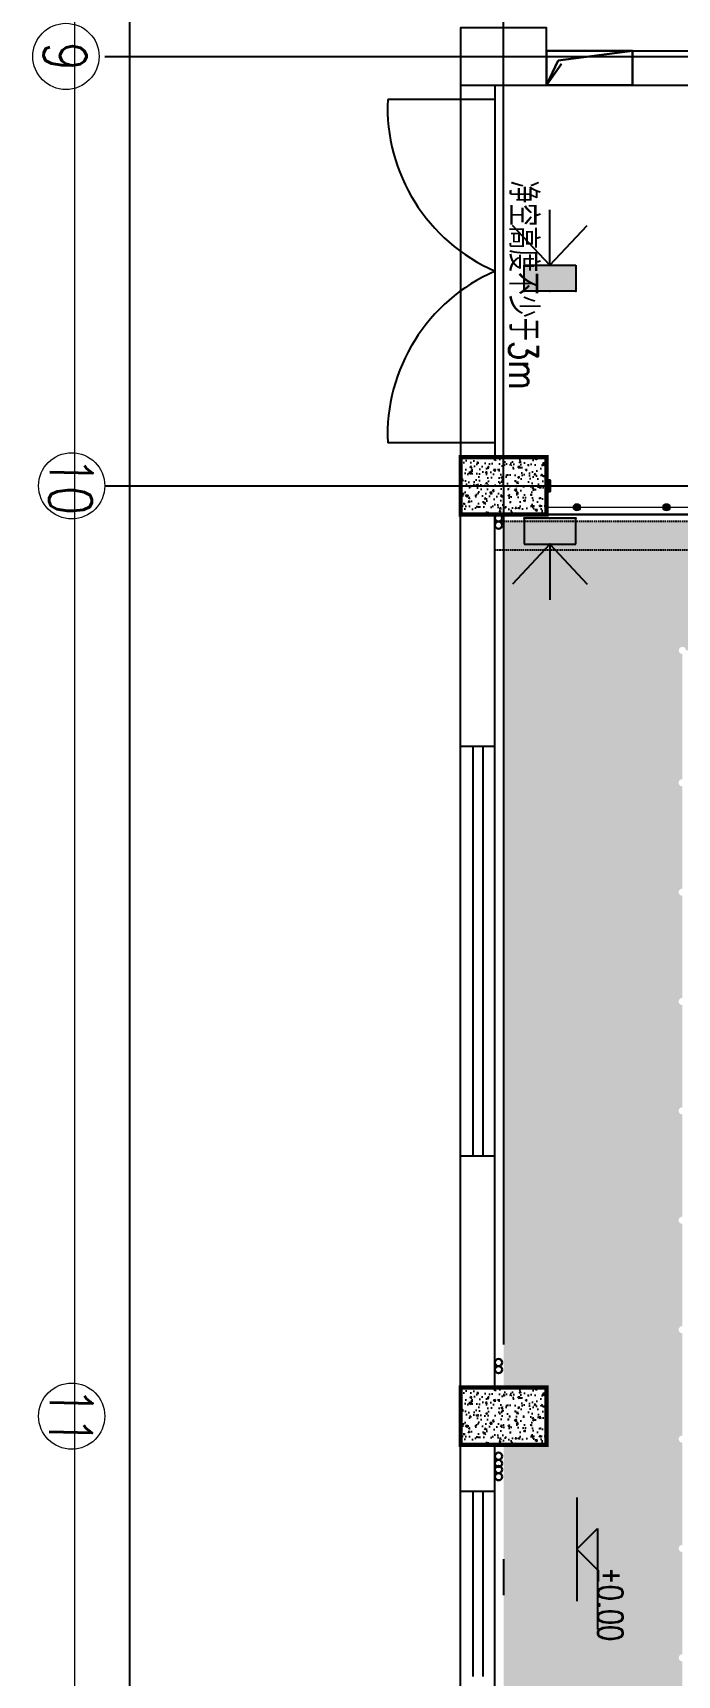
# Model space of a CAD drawing. Header units: millimetres. Extents: x -437359 to 106527, y -82378 to 117612.
# Drawn here: x -98666 to -94162, y 16588 to 28063 of the extents above; entities that cross this region are included whole.
import ezdxf
from ezdxf.enums import TextEntityAlignment as Align

# ---------------------------------------------------------------- set-up
doc = ezdxf.new("R2010")
doc.units = ezdxf.units.MM
doc.linetypes.add('ACAD_ISO10W100', pattern=[18.5, 12, -3, 0.5, -3])
doc.linetypes.add('F', pattern=[0.75, 0.5, -0.25])
doc.layers.get('0').update_dxf_attribs({"color": 8})
doc.layers.get('Defpoints').update_dxf_attribs({"color": 8})
for name, color, linetype in [('-人员定位', 6, 'Continuous'), ('01', 8, 'Continuous'), ('NEW', 8, 'Continuous'), ('Z-编号', 8, 'Continuous'), ('墙', 8, 'Continuous'), ('管道标注', 8, 'Continuous')]:
    doc.layers.add(name, color=color, linetype=linetype)
for name, color, linetype, lineweight in [('road_mr', 8, 'Continuous', 0), ('中心线', 8, 'ACAD_ISO10W100', 5), ('电缆通道', 8, 'Continuous', 30)]:
    doc.layers.add(name, color=color, linetype=linetype, lineweight=lineweight)
doc.styles.add('HZ', font='geditxt.shx', dxfattribs={"width": 0.8, "bigfont": 'hzfs_1.shx'})
doc.styles.add('ROMANT', font='geditxt.shx', dxfattribs={"width": 0.75, "height": 300, "bigfont": 'hzfs_1.shx'})
doc.styles.add('WS', font='geditxt.shx', dxfattribs={"width": 0.75, "bigfont": 'hzfs_1.shx'})
doc.dimstyles.new('ISO-50', dxfattribs={"dimscale": 50, "dimtxt": 3.5, "dimasz": 2, "dimexe": 1, "dimexo": 1, "dimgap": 0.5, "dimtad": 1, "dimdec": 0, "dimtxsty": 'HZ', "dimblk": 'ARCHTICK', "dimcen": 2.5, "dimdle": 1, "dimclrd": 256, "dimclre": 256, "dimadec": 0, "dimazin": 0, "dimtfac": 1, "dimtdec": 0, "dimtmove": 1, "dimatfit": 3, "dimldrblk": 'ARCHTICK', "dimfxl": 0, "dimarcsym": 0})

# ---------------------------------------------------------------- blocks, each defined once
blk = doc.blocks.new('_ArchTick')
at = {"color": 0, "linetype": 'ByBlock', "const_width": 0.4}
blk.add_lwpolyline([(-0.5, -0.5), (0.5, 0.5)], dxfattribs=at)
blk = doc.blocks.new('*D468')
at = {"layer": 'Defpoints', "color": 0, "transparency": 16777216}
for p in [(-97988, 48398), (-97078, 48398), (-97028, 11898)]:
    blk.add_point(p, dxfattribs=at)
at = {"layer": '管道标注', "lineweight": -2, "transparency": 16777216}
for p, q in [((-97988, 11848), (-97988, 48448)), ((-97128, 48398), (-98038, 48398)), ((-97078, 11898), (-98038, 11898))]:
    blk.add_line(p, q, dxfattribs=at)
at = {"layer": '管道标注', "lineweight": -2, "transparency": 16777216, "xscale": 100, "yscale": 100, "zscale": 100}
for p, rotation in [((-97988, 48398), 90), ((-97988, 11898), 270)]:
    blk.add_blockref('_ArchTick', p, dxfattribs=dict(at, rotation=rotation))
at = {"layer": '管道标注', "color": 0, "transparency": 16777216, "insert": (-98100, 30148), "char_height": 175, "attachment_point": 5, "rotation": 90, "style": 'HZ'}
blk.add_mtext('36500', dxfattribs=at)
blk = doc.blocks.new('定位基站')
at = {"layer": '-人员定位', "ltscale": 0.01}
h = blk.add_hatch(color=256, dxfattribs=at)
h.dxf.hatch_style = 1
h.paths.add_polyline_path([(406524, 477798), (406524, 477617), (406162, 477617), (406162, 477798)])
at = {"layer": '-人员定位', "color": 6}
for p, q in [((406343, 477798), (406343, 478186)), ((406343, 477798), (406082, 478077)), ((406343, 477798), (406604, 478077)), ((406343, 477995), (406343, 477995)), ((406162, 477798), (406524, 477798)), ((406162, 477617), (406162, 477798)), ((406524, 477798), (406524, 477617)), ((406524, 477617), (406162, 477617))]:
    blk.add_line(p, q, dxfattribs=at)
for p in [(406343, 477798), (406162, 477617), (406343, 477617), (406524, 477617)]:
    blk.add_point(p, dxfattribs=at)

msp = doc.modelspace()

# ---------------------------------------------------------------- hatches: boundary and pattern name
at = {"lineweight": 9}
h = msp.add_hatch(color=256, dxfattribs=at)
edge = h.paths.add_edge_path()
edge.add_arc((-94863.3, 24747.8), 25.1, 0, 360)
h = msp.add_hatch(color=256, dxfattribs=at)
edge = h.paths.add_edge_path()
edge.add_arc((-94236.8, 24747.8), 25.1, 0, 360)
h = msp.add_hatch(color=256, dxfattribs=at)
edge = h.paths.add_edge_path()
edge.add_arc((-94236.8, 24747.8), 25.1, 0, 360)
at = {"layer": '墙'}
h = msp.add_hatch(dxfattribs=at)
h.set_pattern_fill('AR-CONC', color=256, scale=15, angle=90, style=0)
h.set_pattern_definition([(140, (-67526.14, -32279.23), (9.41282, 107.58903), [11.25, -123.75]), (85, (-67526.14, -32279.23), (-112.82882, -20.8127), [9, -99]), (190.4514, (-67525.36, -32270.26), (-103.41593, 86.7764), [9.56103, -105.17132]), (136.1842, (-67556.14, -32279.23), (24.82785, 160.08616), [16.875, -185.625]), (186.6356, (-67554.07, -32265.89), (-146.11768, 140.1994), [14.34154, -157.75695]), (81.1842, (-67556.14, -32279.23), (-146.1178, 140.1993), [13.5, -148.5]), (111, (-67548.64, -32264.23), (60.39283, 89.53606), [11.25, -123.75]), (56, (-67548.64, -32264.23), (-108.7725, 36.4973), [9, -99]), (161.4514, (-67543.61, -32256.77), (-48.37957, 126.0334), [9.56103, -105.17132]), (127.5, (-67526.142, -32279.23), (-49.934078, 1.823978), [0, -97.8, 0, -100.5, 0, -99.375]), (97.5, (-67526.14, -32279.23), (-59.161757, 39.46043), [0, -57.3, 0, -95.55, 0, -37.875]), (57.5, (-67526.142, -32312.68), (3.38323, 80.073365), [0, -37.5, 0, -117, 0, -155.25]), (47.5, (-67526.14, -32327.68), (-15.01575, 87.477925), [0, -48.75, 0, -77.7, 0, -110.25])])
h.paths.add_polyline_path([(-95375.7, 24897.8), (-95375.7, 24697.8), (-95075.7, 24697.8), (-95075.7, 24897.8)])
h.paths.add_polyline_path([(-95675.7, 24897.8), (-95675.7, 24697.8), (-95375.7, 24697.8), (-95375.7, 24897.8)])
h.paths.add_polyline_path([(-95675.7, 25097.8), (-95675.7, 24897.8), (-95075.7, 24897.8), (-95075.7, 25097.8)])
h = msp.add_hatch(dxfattribs=at)
h.set_pattern_fill('AR-CONC', color=256, scale=15, angle=90, style=0)
h.set_pattern_definition([(140, (-67526.14, -32279.23), (9.41282, 107.58903), [11.25, -123.75]), (85, (-67526.14, -32279.23), (-112.82882, -20.8127), [9, -99]), (190.4514, (-67525.36, -32270.26), (-103.41593, 86.7764), [9.56103, -105.17132]), (136.1842, (-67556.14, -32279.23), (24.82785, 160.08616), [16.875, -185.625]), (186.6356, (-67554.07, -32265.89), (-146.11768, 140.1994), [14.34154, -157.75695]), (81.1842, (-67556.14, -32279.23), (-146.1178, 140.1993), [13.5, -148.5]), (111, (-67548.64, -32264.23), (60.39283, 89.53606), [11.25, -123.75]), (56, (-67548.64, -32264.23), (-108.7725, 36.4973), [9, -99]), (161.4514, (-67543.61, -32256.77), (-48.37957, 126.0334), [9.56103, -105.17132]), (127.5, (-67526.142, -32279.23), (-49.934078, 1.823978), [0, -97.8, 0, -100.5, 0, -99.375]), (97.5, (-67526.14, -32279.23), (-59.161757, 39.46043), [0, -57.3, 0, -95.55, 0, -37.875]), (57.5, (-67526.142, -32312.68), (3.38323, 80.073365), [0, -37.5, 0, -117, 0, -155.25]), (47.5, (-67526.14, -32327.68), (-15.01575, 87.477925), [0, -48.75, 0, -77.7, 0, -110.25])])
h.paths.add_polyline_path([(-95375.7, 24897.8), (-95375.7, 24697.8), (-95075.7, 24697.8), (-95075.7, 24897.8)])
h.paths.add_polyline_path([(-95675.7, 24897.8), (-95675.7, 24697.8), (-95375.7, 24697.8), (-95375.7, 24897.8)])
h.paths.add_polyline_path([(-95675.7, 25097.8), (-95675.7, 24897.8), (-95075.7, 24897.8), (-95075.7, 25097.8)])
h = msp.add_hatch(dxfattribs=at)
h.set_pattern_fill('CROSS', color=256, scale=400, angle=90, style=0)
h.set_pattern_definition([(90, (-59026.14, -6279.23), (-100, 100), [50, -150]), (180, (-59001.14, -6254.23), (-100, -100), [50, -150])])
h.paths.add_polyline_path([(-94125.7, 12912.8), (-94125.7, 13627, -1.0039053), (-94125.7, 13677.1), (-94125.7, 14391.2, -1.007826), (-94125.7, 14441.4), (-94125.7, 15155.5, -1.0117622), (-94125.7, 15205.6), (-94125.7, 15919.8, -0.4540101), (-94150.9, 15947.8), (-95375.7, 15947.8), (-95375.7, 12097.8), (-95075.7, 12097.8), (-95075.7, 11937.8), (-94075.7, 11937.8), (-94075.7, 12887.8), (-94100.7, 12887.8, -0.4142136), (-94125.8, 12862.7, -1.0019507)])
h.paths.add_polyline_path([(-94125.7, 16097.8), (-94125.7, 16247.8), (-95375.7, 16247.8), (-95375.7, 16097.8)])
h.paths.add_polyline_path([(-95375.7, 16097.8), (-95375.7, 15947.8), (-94150.9, 15947.8, -0.3844275), (-94125.7, 15969.9), (-94125.7, 16097.8)])
h.paths.add_polyline_path([(-94125.7, 16247.8), (-94125.7, 16684, -1.019682), (-94125.7, 16734.1), (-94125.7, 17448.3, -1.023666), (-94125.7, 17498.4), (-94125.7, 18212.5, -1.0276662), (-94125.7, 18262.6), (-94125.7, 18397.8), (-95075.7, 18397.8), (-95075.7, 18197.8), (-95375.7, 18197.8), (-95375.7, 16247.8)])
h.paths.add_polyline_path([(-94722.9, 16979.5), (-94722.9, 17268.6), (-94578.4, 17124.1)], flags=0)
h.paths.add_polyline_path([(-94578.4, 17124.1), (-94722.9, 17268.6), (-94722.9, 16979.5)], flags=16)
h.paths.add_polyline_path([(-94125.7, 18976.8, -1.031683), (-94125.7, 19026.9), (-94125.7, 19741.1, -1.0357165), (-94125.7, 19791.2), (-94125.7, 20505.3, -1.0397668), (-94125.7, 20555.4), (-94125.7, 21269.6, -1.0438342), (-94125.7, 21319.7), (-94125.7, 22033.9, -1.0479189), (-94125.7, 22083.9), (-94125.7, 22347.8), (-95375.7, 22347.8), (-95375.7, 18597.8), (-95075.7, 18597.8), (-95075.7, 18397.8), (-94125.7, 18397.8)])
h.paths.add_polyline_path([(-95375.7, 22497.8), (-95375.7, 22347.8), (-94125.7, 22347.8), (-94125.7, 22497.8)])
h.paths.add_polyline_path([(-95375.7, 22647.8), (-95375.7, 22497.8), (-94125.7, 22497.8), (-94125.7, 22647.8)])
h.paths.add_polyline_path([(-94125.7, 22647.8), (-94125.7, 22798.1, -1.052021), (-94125.7, 22848.2), (-94125.7, 23722.7, -1.0019507), (-94125.8, 23772.8, -0.4142136), (-94100.7, 23747.8), (-94075.7, 23747.8), (-94075.7, 24447.8), (-95375.7, 24447.8), (-95375.7, 22647.8)])
h.paths.add_polyline_path([(-94075.7, 24447.8), (-94075.7, 24647.8), (-95375.7, 24647.8), (-95375.7, 24447.8)])
h.paths.add_polyline_path([(-94590.1, 14336.9), (-94590.1, 15559.9), (-95033, 15559.9), (-95033, 14336.9)], flags=24)
h.paths.add_polyline_path([(-94707.7, 17240.9), (-94707.7, 17700.2), (-94917.7, 17700.2), (-94917.7, 17240.9)], flags=24)
h = msp.add_hatch(dxfattribs=at)
h.set_pattern_fill('AR-CONC', color=256, scale=15, angle=90, style=0)
h.set_pattern_definition([(140, (-67526.14, -38779.23), (9.41282, 107.58903), [11.25, -123.75]), (85, (-67526.14, -38779.23), (-112.82882, -20.8127), [9, -99]), (190.4514, (-67525.36, -38770.26), (-103.41593, 86.7764), [9.56103, -105.17132]), (136.1842, (-67556.14, -38779.23), (24.82785, 160.08616), [16.875, -185.625]), (186.6356, (-67554.07, -38765.89), (-146.11768, 140.1994), [14.34154, -157.75695]), (81.1842, (-67556.14, -38779.23), (-146.1178, 140.1993), [13.5, -148.5]), (111, (-67548.64, -38764.23), (60.39283, 89.53606), [11.25, -123.75]), (56, (-67548.64, -38764.23), (-108.7725, 36.4973), [9, -99]), (161.4514, (-67543.61, -38756.77), (-48.37957, 126.0334), [9.56103, -105.17132]), (127.5, (-67526.142, -38779.23), (-49.934078, 1.823978), [0, -97.8, 0, -100.5, 0, -99.375]), (97.5, (-67526.14, -38779.23), (-59.161757, 39.46043), [0, -57.3, 0, -95.55, 0, -37.875]), (57.5, (-67526.142, -38812.68), (3.38323, 80.073365), [0, -37.5, 0, -117, 0, -155.25]), (47.5, (-67526.14, -38827.68), (-15.01575, 87.477925), [0, -48.75, 0, -77.7, 0, -110.25])])
h.paths.add_polyline_path([(-95375.7, 18397.8), (-95375.7, 18197.8), (-95075.7, 18197.8), (-95075.7, 18397.8)])
h.paths.add_polyline_path([(-95675.7, 18397.8), (-95675.7, 18197.8), (-95375.7, 18197.8), (-95375.7, 18397.8)])
h.paths.add_polyline_path([(-95675.7, 18597.8), (-95675.7, 18397.8), (-95075.7, 18397.8), (-95075.7, 18597.8)])
at = {"layer": '电缆通道'}
msp.add_hatch(color=256, dxfattribs=at).paths.add_polyline_path([(-95058.7, 24937.8), (-95050.7, 24937.8), (-95050.7, 24857.8), (-95058.7, 24857.8)])

# ---------------------------------------------------------------- linework, layer by layer
for p, q in [((-95075.7, 27937.8), (-86675.7, 27937.8)), ((-95675.7, 27697.8), (-95675.7, 25097.8)), ((-95435.7, 27697.8), (-95435.7, 25097.8)), ((-95075.7, 27697.8), (-90875.7, 27697.8)), ((-95435.7, 27597.8), (-96185.7, 27597.8)), ((-96185.7, 27597.8), (-96185.7, 27597.8)), ((-95435.7, 25197.8), (-96185.7, 25197.8)), ((-96185.7, 25197.8), (-96185.7, 25197.8)), ((-95075.7, 24697.8), (-86675.7, 24697.8))]:
    msp.add_line(p, q)
at = {"lineweight": 9}
msp.add_line((-95075.7, 24747.8), (-90875.7, 24747.8), dxfattribs=at)
for points in [[(-95675.7, 27697.8), (-95075.7, 27697.8), (-95075.7, 28097.8), (-95675.7, 28097.8)], [(-95675.7, 24697.8), (-95075.7, 24697.8), (-95075.7, 25097.8), (-95675.7, 25097.8)]]:
    msp.add_lwpolyline(points, close=True)
at = {"lineweight": 9, "const_width": 30}
for points in [[(-95675.7, 24697.8), (-95675.7, 25097.8), (-95075.7, 25097.8), (-95075.7, 24697.8)], [(-95675.7, 24697.8), (-95675.7, 25097.8), (-95075.7, 25097.8), (-95075.7, 24697.8)], [(-95675.7, 18197.8), (-95675.7, 18597.8), (-95075.7, 18597.8), (-95075.7, 18197.8)]]:
    msp.add_lwpolyline(points, close=True, dxfattribs=at)
at = {"lineweight": 9}
for centre in [(-94863.3, 24747.8), (-94236.8, 24747.8), (-94236.8, 24747.8)]:
    msp.add_circle(centre, 25.1, dxfattribs=at)
for centre, start, end in [((-94937.5, 27543.5), 177.50978, 246.50099), ((-94937.5, 25252.1), 113.49901, 182.49022)]:
    msp.add_arc(centre, 1249.3, start, end)
at = {"layer": '01'}
for p, q in [((-94863.2, 17830.2), (-94863.2, 17104.2)), ((-94863.2, 17468.9), (-94718.7, 17613.4)), ((-94718.7, 17613.4), (-94718.7, 16907.6)), ((-94863.2, 17468.9), (-94718.7, 17324.4))]:
    msp.add_line(p, q, dxfattribs=at)
at = {"layer": 'road_mr'}
msp.add_lwpolyline([(-98375.7, 76947.8), (-98375.7, 4947.8)], dxfattribs=at)
at = {"layer": 'Z-编号', "lineweight": 9}
for centre in [(-98434.9, 27897.8), (-98434.9, 27897.8), (-98394.3, 24897.8), (-98394.3, 24897.8), (-98394.3, 18397.8)]:
    msp.add_circle(centre, 231.3, dxfattribs=at)
at = {"layer": '中心线', "lineweight": -2, "ltscale": 500}
for p, q in [((-95375.7, 24897.8), (-95375.7, 32897.8)), ((-98163.1, 27897.8), (-86075.7, 27897.8)), ((-98163.1, 24897.8), (-86075.7, 24897.8)), ((-95375.7, 24897.8), (-95375.7, 10382.1))]:
    msp.add_line(p, q, dxfattribs=at)
at = {"layer": '墙'}
for p, q in [((-95675.7, 12097.8), (-95675.7, 24897.8)), ((-95435.7, 18597.8), (-95435.7, 24697.8)), ((-86675.7, 24697.8), (-95075.7, 24697.8)), ((-95675.7, 23078.5), (-95435.7, 23078.5)), ((-95590, 23078.5), (-95590, 20217)), ((-95521.3, 23078.5), (-95521.3, 20217)), ((-95675.7, 20217), (-95435.7, 20217)), ((-95435.7, 13597.8), (-95435.7, 18197.8)), ((-95675.7, 17874.2), (-95435.7, 17874.2)), ((-95590, 17874.2), (-95590, 16578.5)), ((-95521.3, 17874.2), (-95521.3, 16578.5))]:
    msp.add_line(p, q, dxfattribs=at)
at = {"layer": '墙', "linetype": 'F', "ltscale": 20}
msp.add_line((-94175.7, 24697.8), (-95435.7, 24697.8), dxfattribs=at)
msp.add_line((-94175.7, 24697.8), (-95435.7, 24697.8), dxfattribs=at)
for points in [[(-94075.7, 24647.8), (-95435.7, 24647.8)], [(-94075.7, 24447.8), (-95435.7, 24447.8)]]:
    msp.add_lwpolyline(points, dxfattribs=at)
at = {"layer": '电缆通道'}
for p, q in [((-94995, 27868.7), (-94475.7, 27937.8)), ((-95075.7, 27697.8), (-94995, 27868.7)), ((-95075.7, 27697.8), (-94971.8, 27845.8))]:
    msp.add_line(p, q, dxfattribs=at)
for points in [[(-95075.7, 27937.8), (-94475.7, 27937.8), (-94475.7, 27697.8), (-95075.7, 27697.8)], [(-95058.7, 24937.8), (-95050.7, 24937.8), (-95050.7, 24857.8), (-95058.7, 24857.8)]]:
    msp.add_lwpolyline(points, close=True, dxfattribs=at)
for centre in [(-95410.7, 24672.8), (-95410.7, 24622.8), (-95410.7, 18772.8), (-95410.7, 18722.8), (-95410.7, 18117.7, 2.5), (-95410.7, 18067.7, 2.5), (-95410.7, 18024.6, 2.5), (-95410.7, 17974.6, 2.5)]:
    msp.add_circle(centre, 25, dxfattribs=at)

# ---------------------------------------------------------------- block references
at = {"layer": '-人员定位'}
msp.add_blockref('定位基站', (-501394.7, -451359.4), dxfattribs=at)
at = {"layer": '-人员定位', "xscale": -1, "rotation": 180}
msp.add_blockref('定位基站', (-501394.7, 502288.3), dxfattribs=at)

# ---------------------------------------------------------------- texts
at = {"layer": '01', "style": 'WS', "width": 0.75}
msp.add_text('%%P0.00', height=175, rotation=270, dxfattribs=at).set_placement((-94716.4, 17343.4))
at = {"layer": 'NEW', "style": 'HZ', "width": 0.8}
msp.add_text('净空高度不少于3m', height=200, rotation=270, dxfattribs=at).set_placement((-95336.9, 27031.2))
at = {"layer": 'Z-编号', "lineweight": 9, "style": 'ROMANT', "width": 0.8}
for tag, p in [('9', (-98440.8, 27897.9)), ('10', (-98400.3, 24897.9)), ('11', (-98400.3, 18397.9))]:
    msp.add_attdef(tag, text='', height=300, rotation=268.5676, dxfattribs=at).set_placement(p, align=Align.MIDDLE)

# ---------------------------------------------------------------- dimensions: what is measured, and where the dimension line sits
at = {"layer": '管道标注'}
dim = msp.add_linear_dim(base=(-97987.7, 48397.8), p1=(-97028.1, 11897.8), p2=(-97078.1, 48397.8), angle=270, dimstyle='ISO-50', dxfattribs=at)
dim.commit()
dim.dimension.update_dxf_attribs({"geometry": '*D468', "text_midpoint": (-98100.2, 30147.8)})

doc.saveas('drawing.dxf')
